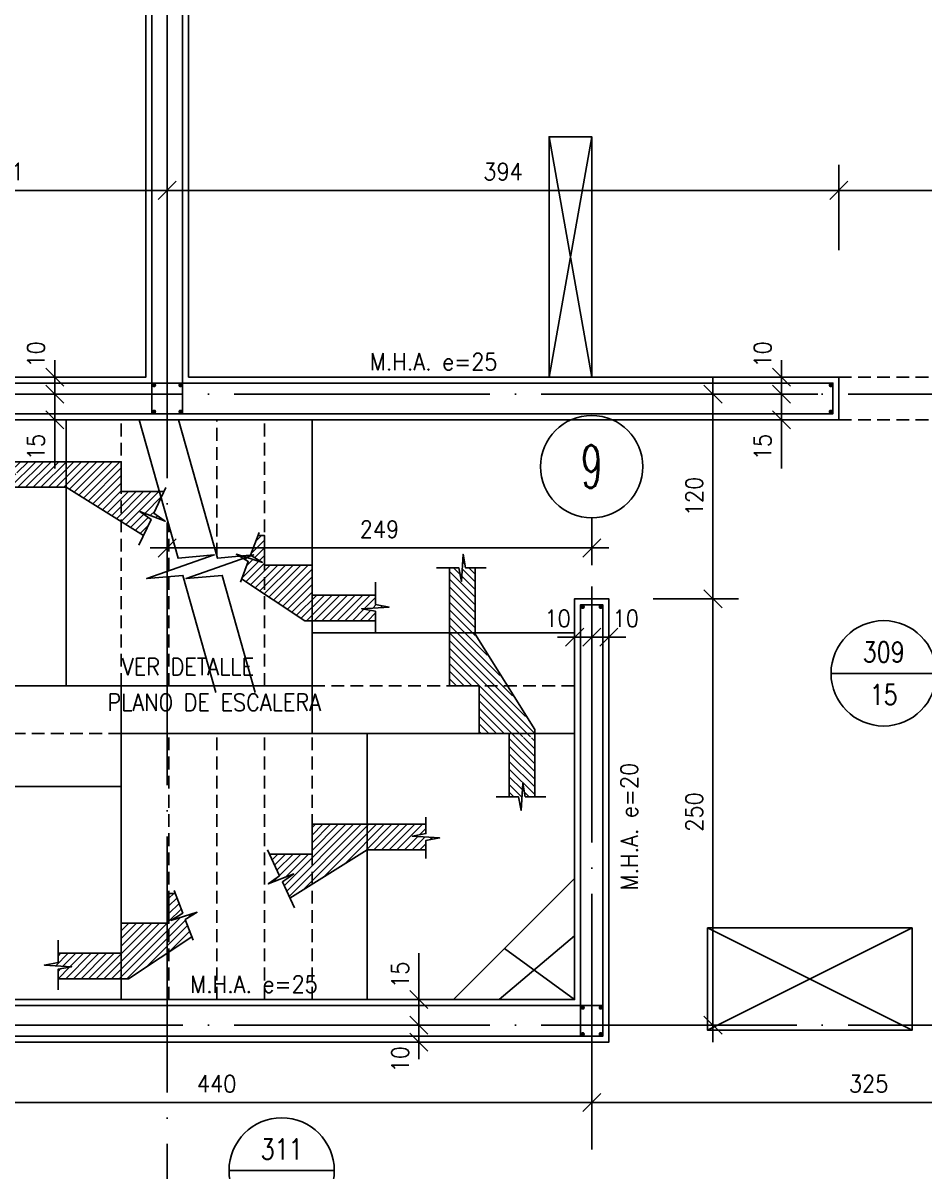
# Model space of a CAD drawing. Extents: x 2734 to 11344, y 4059 to 11529.
# Drawn here: x 5984 to 6512, y 5442 to 6115 of the extents above; entities that cross this region are included whole.
import ezdxf
from ezdxf.enums import TextEntityAlignment as Align

# ---------------------------------------------------------------- set-up
doc = ezdxf.new("R2010")
doc.units = 0
doc.header["$LTSCALE"] = 60
doc.header["$PDMODE"] = 1
doc.linetypes.add('EJES', pattern=[3, 2.5, -0.25, 0, -0.25])
doc.linetypes.add('HIDDEN2', pattern=[0.1875, 0.125, -0.0625])
doc.layers.get('0').update_dxf_attribs({"linetype": 'CONTINUOUS'})
doc.layers.get('DEFPOINTS').update_dxf_attribs({"linetype": 'CONTINUOUS'})
for name, color, linetype in [('CAJA', 1, 'CONTINUOUS'), ('CAJAP', 3, 'HIDDEN2'), ('COTAS', 3, 'CONTINUOUS'), ('CRUCES', 9, 'CONTINUOUS'), ('EJES', 1, 'EJES'), ('MALLA', 1, 'CONTINUOUS'), ('MUROS', 4, 'CONTINUOUS'), ('REFUERZOS', 3, 'HIDDEN2'), ('SECCION', 1, 'CONTINUOUS'), ('SHAFT', 1, 'CONTINUOUS'), ('TEXTOS', 2, 'CONTINUOUS'), ('VIGAS', 2, 'CONTINUOUS')]:
    doc.layers.add(name, color=color, linetype=linetype)
doc.layers.add('RLA-LOSAS', color=3, linetype='CONTINUOUS', lineweight=9)
doc.styles.add('COTAS', font='romans.shx', dxfattribs={"width": 0.9})
doc.styles.add('ROMANS', font='romans.shx', dxfattribs={"width": 0.9, "height": 10})
doc.dimstyles.new('50', dxfattribs={"dimtxt": 10, "dimasz": 1, "dimexe": 15, "dimexo": 0, "dimgap": 6, "dimtad": 1, "dimdec": 8, "dimdsep": 46, "dimtxsty": 'COTAS', "dimblk": '$COTA$', "dimcen": 0.09, "dimdle": 10, "dimclrd": 256, "dimclre": 256, "dimclrt": 2, "dimadec": 0, "dimazin": 0, "dimtfac": 1, "dimtdec": 8, "dimtmove": 0, "dimatfit": 2, "dimfxl": 35, "dimfxlon": 1, "dimtolj": 1, "dimarcsym": 0})

# ---------------------------------------------------------------- blocks, each defined once
blk = doc.blocks.new('$COTA$')
at = {"layer": 'COTAS'}
for p, q in [((0, -10), (0, 10)), ((10, 0), (-10, 0)), ((5.3, 5.3), (-5.3, -5.3))]:
    blk.add_line(p, q, dxfattribs=at)
blk = doc.blocks.new('*D34')
at = {"layer": 'COTAS', "lineweight": -2, "transparency": 16777216}
for p, q in [((5877.46, 5502.7), (5877.46, 5467.31)), ((6317.46, 5502.7), (6317.46, 5467.31)), ((5878.46, 5482.31), (6316.46, 5482.31))]:
    blk.add_line(p, q, dxfattribs=at)
at = {"layer": 'DEFPOINTS', "color": 0, "transparency": 16777216}
for p in [(5877.46, 5502.7), (6317.46, 5502.7), (6317.46, 5482.31)]:
    blk.add_point(p, dxfattribs=at)
at = {"layer": 'COTAS', "lineweight": -2, "transparency": 16777216, "rotation": 180}
blk.add_blockref('$COTA$', (5877.46, 5482.31), dxfattribs=at)
at = {"layer": 'COTAS', "lineweight": -2, "transparency": 16777216}
blk.add_blockref('$COTA$', (6317.46, 5482.31), dxfattribs=at)
at = {"layer": 'COTAS', "color": 2, "transparency": 16777216, "insert": (6097.46, 5493.31), "char_height": 10, "attachment_point": 5, "style": 'COTAS'}
blk.add_mtext('\\A1;440', dxfattribs=at)
blk = doc.blocks.new('*D36')
at = {"layer": 'COTAS', "lineweight": -2, "transparency": 16777216}
for p, q in [((6353.61, 5777.71), (6403.61, 5777.71)), ((6388.61, 5776.71), (6388.61, 5528.71)), ((6353.61, 5527.71), (6403.61, 5527.71))]:
    blk.add_line(p, q, dxfattribs=at)
at = {"layer": 'DEFPOINTS', "color": 0, "transparency": 16777216}
for p in [(6327.46, 5777.71), (6327.46, 5527.71), (6388.61, 5527.71)]:
    blk.add_point(p, dxfattribs=at)
at = {"layer": 'COTAS', "lineweight": -2, "transparency": 16777216}
for p, rotation in [((6388.61, 5777.71), 90), ((6388.61, 5527.71), 270)]:
    blk.add_blockref('$COTA$', p, dxfattribs=dict(at, rotation=rotation))
at = {"layer": 'COTAS', "color": 2, "transparency": 16777216, "insert": (6377.61, 5652.71), "char_height": 10, "attachment_point": 5, "rotation": 90, "style": 'COTAS'}
blk.add_mtext('\\A1;250', dxfattribs=at)
blk = doc.blocks.new('*D63')
at = {"layer": 'COTAS', "lineweight": -2, "transparency": 16777216}
for p, q in [((5877.46, 5982.23), (5877.46, 6032.23)), ((6068.46, 5982.23), (6068.46, 6032.23)), ((5878.46, 6017.23), (6067.46, 6017.23))]:
    blk.add_line(p, q, dxfattribs=at)
at = {"layer": 'DEFPOINTS', "color": 0, "transparency": 16777216}
for p in [(6068.46, 6017.23), (5877.46, 5972.07), (6068.46, 5972.4)]:
    blk.add_point(p, dxfattribs=at)
at = {"layer": 'COTAS', "lineweight": -2, "transparency": 16777216, "rotation": 180}
blk.add_blockref('$COTA$', (5877.46, 6017.23), dxfattribs=at)
at = {"layer": 'COTAS', "lineweight": -2, "transparency": 16777216}
blk.add_blockref('$COTA$', (6068.46, 6017.23), dxfattribs=at)
at = {"layer": 'COTAS', "color": 2, "transparency": 16777216, "insert": (5972.96, 6028.23), "char_height": 10, "attachment_point": 5, "style": 'COTAS'}
blk.add_mtext('\\A1;191', dxfattribs=at)
blk = doc.blocks.new('*D64')
at = {"layer": 'COTAS', "lineweight": -2, "transparency": 16777216}
for p, q in [((6068.46, 5982.23), (6068.46, 6032.23)), ((6462.46, 5982.23), (6462.46, 6032.23)), ((6069.46, 6017.23), (6461.46, 6017.23))]:
    blk.add_line(p, q, dxfattribs=at)
at = {"layer": 'DEFPOINTS', "color": 0, "transparency": 16777216}
for p in [(6462.46, 6017.23), (6068.46, 5972.4), (6462.46, 5974.4)]:
    blk.add_point(p, dxfattribs=at)
at = {"layer": 'COTAS', "lineweight": -2, "transparency": 16777216, "rotation": 180}
blk.add_blockref('$COTA$', (6068.46, 6017.23), dxfattribs=at)
at = {"layer": 'COTAS', "lineweight": -2, "transparency": 16777216}
blk.add_blockref('$COTA$', (6462.46, 6017.23), dxfattribs=at)
at = {"layer": 'COTAS', "color": 2, "transparency": 16777216, "insert": (6265.46, 6028.23), "char_height": 10, "attachment_point": 5, "style": 'COTAS'}
blk.add_mtext('\\A1;394', dxfattribs=at)
blk = doc.blocks.new('$EJE$')
at = {"color": 6}
blk.add_circle((0, 0), 30, dxfattribs=at)
at = {"color": 6, "style": 'COTAS', "width": 0.6}
blk.add_attdef('EJE', text='', height=25, dxfattribs=at).set_placement((0, 0), align=Align.MIDDLE)
blk = doc.blocks.new('*D141')
at = {"layer": 'COTAS', "lineweight": -2, "transparency": 16777216}
for p, q in [((6317.46, 5743.21), (6317.46, 5770.2)), ((6327.46, 5741.86), (6327.46, 5770.2)), ((6316.46, 5755.2), (6315.46, 5755.2)), ((6317.46, 5755.2), (6327.46, 5755.2)), ((6328.46, 5755.2), (6329.46, 5755.2))]:
    blk.add_line(p, q, dxfattribs=at)
at = {"layer": 'DEFPOINTS', "color": 0, "transparency": 16777216}
for p in [(6327.46, 5755.2), (6317.46, 5743.21), (6327.46, 5741.86)]:
    blk.add_point(p, dxfattribs=at)
at = {"layer": 'COTAS', "lineweight": -2, "transparency": 16777216}
blk.add_blockref('$COTA$', (6317.46, 5755.2), dxfattribs=at)
at = {"layer": 'COTAS', "lineweight": -2, "transparency": 16777216, "rotation": 180}
blk.add_blockref('$COTA$', (6327.46, 5755.2), dxfattribs=at)
at = {"layer": 'COTAS', "color": 2, "transparency": 16777216, "insert": (6337.46, 5766.2), "char_height": 10, "attachment_point": 5, "style": 'COTAS'}
blk.add_mtext('\\A1;10', dxfattribs=at)
blk = doc.blocks.new('*D148')
at = {"layer": 'COTAS', "lineweight": -2, "transparency": 16777216}
for p, q in [((6462.46, 5982.23), (6462.46, 6032.23)), ((6642.46, 5982.28), (6642.46, 6032.23)), ((6463.46, 6017.23), (6641.46, 6017.23))]:
    blk.add_line(p, q, dxfattribs=at)
at = {"layer": 'DEFPOINTS', "color": 0, "transparency": 16777216}
for p in [(6642.46, 6017.23), (6642.46, 5982.28), (6462.46, 5975.9)]:
    blk.add_point(p, dxfattribs=at)
at = {"layer": 'COTAS', "lineweight": -2, "transparency": 16777216, "rotation": 180}
blk.add_blockref('$COTA$', (6462.46, 6017.23), dxfattribs=at)
at = {"layer": 'COTAS', "lineweight": -2, "transparency": 16777216}
blk.add_blockref('$COTA$', (6642.46, 6017.23), dxfattribs=at)
at = {"layer": 'COTAS', "color": 2, "transparency": 16777216, "insert": (6552.46, 6028.23), "char_height": 10, "attachment_point": 5, "style": 'COTAS'}
blk.add_mtext('\\A1;180', dxfattribs=at)
blk = doc.blocks.new('*D153')
at = {"layer": 'COTAS', "lineweight": -2, "transparency": 16777216}
for p, q in [((6317.46, 5502.7), (6317.46, 5467.31)), ((6642.46, 5502.7), (6642.46, 5467.31)), ((6318.46, 5482.31), (6641.46, 5482.31))]:
    blk.add_line(p, q, dxfattribs=at)
at = {"layer": 'DEFPOINTS', "color": 0, "transparency": 16777216}
for p in [(6317.46, 5502.7), (6642.46, 5502.7), (6642.46, 5482.31)]:
    blk.add_point(p, dxfattribs=at)
at = {"layer": 'COTAS', "lineweight": -2, "transparency": 16777216, "rotation": 180}
blk.add_blockref('$COTA$', (6317.46, 5482.31), dxfattribs=at)
at = {"layer": 'COTAS', "lineweight": -2, "transparency": 16777216}
blk.add_blockref('$COTA$', (6642.46, 5482.31), dxfattribs=at)
at = {"layer": 'COTAS', "color": 2, "transparency": 16777216, "insert": (6479.96, 5493.31), "char_height": 10, "attachment_point": 5, "style": 'COTAS'}
blk.add_mtext('\\A1;325', dxfattribs=at)
blk = doc.blocks.new('*D163')
at = {"layer": 'COTAS', "lineweight": -2, "transparency": 16777216}
for p, q in [((6237.55, 5527.71), (6201.09, 5527.71)), ((6216.09, 5528.71), (6216.09, 5529.71)), ((6216.09, 5527.71), (6216.09, 5517.71)), ((6238.91, 5517.71), (6201.09, 5517.71)), ((6216.09, 5516.71), (6216.09, 5515.71))]:
    blk.add_line(p, q, dxfattribs=at)
at = {"layer": 'DEFPOINTS', "color": 0, "transparency": 16777216}
for p in [(6237.55, 5527.71), (6216.09, 5517.71), (6238.91, 5517.71)]:
    blk.add_point(p, dxfattribs=at)
at = {"layer": 'COTAS', "lineweight": -2, "transparency": 16777216}
for p, rotation in [((6216.09, 5527.71), 270), ((6216.09, 5517.71), 90)]:
    blk.add_blockref('$COTA$', p, dxfattribs=dict(at, rotation=rotation))
at = {"layer": 'COTAS', "color": 2, "transparency": 16777216, "insert": (6205.09, 5507.71), "char_height": 10, "attachment_point": 5, "rotation": 90, "style": 'COTAS'}
blk.add_mtext('\\A1;10', dxfattribs=at)
blk = doc.blocks.new('*D166')
at = {"layer": 'COTAS', "lineweight": -2, "transparency": 16777216}
for p, q in [((6451.58, 5907.71), (6413.76, 5907.71)), ((6428.76, 5908.71), (6428.76, 5909.71)), ((6428.76, 5897.71), (6428.76, 5907.71)), ((6450.22, 5897.71), (6413.76, 5897.71)), ((6428.76, 5896.71), (6428.76, 5895.71))]:
    blk.add_line(p, q, dxfattribs=at)
at = {"layer": 'DEFPOINTS', "color": 0, "transparency": 16777216}
for p in [(6428.76, 5907.71), (6451.58, 5907.71), (6450.22, 5897.71)]:
    blk.add_point(p, dxfattribs=at)
at = {"layer": 'COTAS', "lineweight": -2, "transparency": 16777216}
for p, rotation in [((6428.76, 5907.71), 270), ((6428.76, 5897.71), 90)]:
    blk.add_blockref('$COTA$', p, dxfattribs=dict(at, rotation=rotation))
at = {"layer": 'COTAS', "color": 2, "transparency": 16777216, "insert": (6417.76, 5921.06), "char_height": 10, "attachment_point": 5, "rotation": 90, "style": 'COTAS'}
blk.add_mtext('\\A1;10', dxfattribs=at)
blk = doc.blocks.new('*D202')
at = {"layer": 'COTAS', "lineweight": -2, "transparency": 16777216}
for p, q in [((6216.09, 5569.85), (6216.09, 5542.71)), ((6238.91, 5542.71), (6201.09, 5542.71)), ((6216.09, 5528.71), (6216.09, 5541.71)), ((6237.55, 5527.71), (6201.09, 5527.71))]:
    blk.add_line(p, q, dxfattribs=at)
at = {"layer": 'DEFPOINTS', "color": 0, "transparency": 16777216}
for p in [(6216.09, 5542.71), (6238.91, 5542.71), (6237.55, 5527.71)]:
    blk.add_point(p, dxfattribs=at)
at = {"layer": 'COTAS', "lineweight": -2, "transparency": 16777216}
for p, rotation in [((6216.09, 5542.71), 90), ((6216.09, 5527.71), 270)]:
    blk.add_blockref('$COTA$', p, dxfattribs=dict(at, rotation=rotation))
at = {"layer": 'COTAS', "color": 2, "transparency": 16777216, "insert": (6205.09, 5557.21), "char_height": 10, "attachment_point": 5, "rotation": 90, "style": 'COTAS'}
blk.add_mtext('\\A1;15', dxfattribs=at)
blk = doc.blocks.new('*D204')
at = {"layer": 'COTAS', "lineweight": -2, "transparency": 16777216}
for p, q in [((6068.46, 5806.57), (6068.46, 5822.52)), ((6317.46, 5806.57), (6317.46, 5822.52)), ((6316.46, 5807.52), (6069.46, 5807.52))]:
    blk.add_line(p, q, dxfattribs=at)
at = {"layer": 'DEFPOINTS', "color": 0, "transparency": 16777216}
for p in [(6068.46, 5807.52), (6068.46, 5806.57), (6317.46, 5806.57)]:
    blk.add_point(p, dxfattribs=at)
at = {"layer": 'COTAS', "lineweight": -2, "transparency": 16777216, "rotation": 180}
blk.add_blockref('$COTA$', (6068.46, 5807.52), dxfattribs=at)
at = {"layer": 'COTAS', "lineweight": -2, "transparency": 16777216}
blk.add_blockref('$COTA$', (6317.46, 5807.52), dxfattribs=at)
at = {"layer": 'COTAS', "color": 2, "transparency": 16777216, "insert": (6192.96, 5818.52), "char_height": 10, "attachment_point": 5, "style": 'COTAS'}
blk.add_mtext('\\A1;249', dxfattribs=at)
blk = doc.blocks.new('*D206')
at = {"layer": 'COTAS', "lineweight": -2, "transparency": 16777216}
for p, q in [((6307.46, 5741.86), (6307.46, 5770.2)), ((6317.46, 5743.21), (6317.46, 5770.2)), ((6306.46, 5755.2), (6305.46, 5755.2)), ((6317.46, 5755.2), (6307.46, 5755.2)), ((6318.46, 5755.2), (6319.46, 5755.2))]:
    blk.add_line(p, q, dxfattribs=at)
at = {"layer": 'DEFPOINTS', "color": 0, "transparency": 16777216}
for p in [(6307.46, 5755.2), (6317.46, 5743.21), (6307.46, 5741.86)]:
    blk.add_point(p, dxfattribs=at)
at = {"layer": 'COTAS', "lineweight": -2, "transparency": 16777216}
blk.add_blockref('$COTA$', (6307.46, 5755.2), dxfattribs=at)
at = {"layer": 'COTAS', "lineweight": -2, "transparency": 16777216, "rotation": 180}
blk.add_blockref('$COTA$', (6317.46, 5755.2), dxfattribs=at)
at = {"layer": 'COTAS', "color": 2, "transparency": 16777216, "insert": (6297.46, 5766.2), "char_height": 10, "attachment_point": 5, "style": 'COTAS'}
blk.add_mtext('\\A1;10', dxfattribs=at)
blk = doc.blocks.new('*D214')
at = {"layer": 'COTAS', "lineweight": -2, "transparency": 16777216}
for p, q in [((6450.22, 5897.71), (6413.76, 5897.71)), ((6428.76, 5896.71), (6428.76, 5883.71)), ((6452.26, 5882.71), (6413.76, 5882.71)), ((6428.76, 5854.09), (6428.76, 5882.71))]:
    blk.add_line(p, q, dxfattribs=at)
at = {"layer": 'DEFPOINTS', "color": 0, "transparency": 16777216}
for p in [(6450.22, 5897.71), (6428.76, 5882.71), (6452.26, 5882.71)]:
    blk.add_point(p, dxfattribs=at)
at = {"layer": 'COTAS', "lineweight": -2, "transparency": 16777216}
for p, rotation in [((6428.76, 5897.71), 90), ((6428.76, 5882.71), 270)]:
    blk.add_blockref('$COTA$', p, dxfattribs=dict(at, rotation=rotation))
at = {"layer": 'COTAS', "color": 2, "transparency": 16777216, "insert": (6417.76, 5866.73), "char_height": 10, "attachment_point": 5, "rotation": 90, "style": 'COTAS'}
blk.add_mtext('\\A1;15', dxfattribs=at)
blk = doc.blocks.new('LOSA')
at = {"color": 6, "linetype": 'Continuous'}
blk.add_line((-30.89, 0), (30.89, 0), dxfattribs=at)
at = {"color": 3, "linetype": 'Continuous'}
blk.add_circle((0, 0), 30.89, dxfattribs=at)
at = {"color": 2, "style": 'COTAS', "width": 0.8}
for tag, p in [('NUMERO', (0, 12.5)), ('E', (0, -12.5))]:
    blk.add_attdef(tag, text='', height=12, dxfattribs=at).set_placement(p, align=Align.MIDDLE)
at = {"layer": 'RLA-LOSAS', "style": 'COTAS', "flags": 1}
blk.add_attdef('DIRVER', text='', height=8.09, rotation=90, dxfattribs=at).set_placement((-30.45, 39.97), align=Align.MIDDLE)
at = {"layer": 'RLA-LOSAS', "linetype": 'ByBlock', "style": 'COTAS', "flags": 1}
blk.add_attdef('CUAVER', text='', height=8.09, rotation=90, dxfattribs=at).set_placement((-49.66, -4.86), align=Align.MIDDLE)
at = {"layer": 'RLA-LOSAS', "style": 'COTAS', "flags": 1}
blk.add_attdef('DIRHOR', text='', height=8.09, dxfattribs=at).set_placement((37.86, -29.26), align=Align.MIDDLE)
at = {"layer": 'RLA-LOSAS', "linetype": 'ByBlock', "style": 'COTAS', "flags": 1}
blk.add_attdef('CUAHOR', text='', height=8.09, dxfattribs=at).set_placement((-9.45, -47.67), align=Align.MIDDLE)
at = {"layer": 'RLA-LOSAS', "style": 'COTAS', "width": 0.7, "flags": 1}
blk.add_attdef('CONTRAFLECHA', text='', height=10, dxfattribs=at).set_placement((0, -67.5), align=Align.MIDDLE)
blk = doc.blocks.new('*D244')
at = {"layer": 'COTAS', "lineweight": -2, "transparency": 16777216}
for p, q in [((6025.24, 5907.71), (5987.43, 5907.71)), ((6002.43, 5908.71), (6002.43, 5909.71)), ((6002.43, 5897.71), (6002.43, 5907.71)), ((6023.88, 5897.71), (5987.43, 5897.71)), ((6002.43, 5896.71), (6002.43, 5895.71))]:
    blk.add_line(p, q, dxfattribs=at)
at = {"layer": 'DEFPOINTS', "color": 0, "transparency": 16777216}
for p in [(6002.43, 5907.71), (6025.24, 5907.71), (6023.88, 5897.71)]:
    blk.add_point(p, dxfattribs=at)
at = {"layer": 'COTAS', "lineweight": -2, "transparency": 16777216}
for p, rotation in [((6002.43, 5907.71), 270), ((6002.43, 5897.71), 90)]:
    blk.add_blockref('$COTA$', p, dxfattribs=dict(at, rotation=rotation))
at = {"layer": 'COTAS', "color": 2, "transparency": 16777216, "insert": (5991.43, 5921.06), "char_height": 10, "attachment_point": 5, "rotation": 90, "style": 'COTAS'}
blk.add_mtext('\\A1;10', dxfattribs=at)
blk = doc.blocks.new('*D245')
at = {"layer": 'COTAS', "lineweight": -2, "transparency": 16777216}
for p, q in [((6023.88, 5897.71), (5987.43, 5897.71)), ((6002.43, 5896.71), (6002.43, 5883.71)), ((6025.92, 5882.71), (5987.43, 5882.71)), ((6002.43, 5854.09), (6002.43, 5882.71))]:
    blk.add_line(p, q, dxfattribs=at)
at = {"layer": 'DEFPOINTS', "color": 0, "transparency": 16777216}
for p in [(6023.88, 5897.71), (6002.43, 5882.71), (6025.92, 5882.71)]:
    blk.add_point(p, dxfattribs=at)
at = {"layer": 'COTAS', "lineweight": -2, "transparency": 16777216}
for p, rotation in [((6002.43, 5897.71), 90), ((6002.43, 5882.71), 270)]:
    blk.add_blockref('$COTA$', p, dxfattribs=dict(at, rotation=rotation))
at = {"layer": 'COTAS', "color": 2, "transparency": 16777216, "insert": (5991.43, 5866.73), "char_height": 10, "attachment_point": 5, "rotation": 90, "style": 'COTAS'}
blk.add_mtext('\\A1;15', dxfattribs=at)
blk = doc.blocks.new('*D246')
at = {"layer": 'COTAS', "lineweight": -2, "transparency": 16777216}
for p, q in [((6353.61, 5897.71), (6403.61, 5897.71)), ((6388.61, 5778.71), (6388.61, 5896.71)), ((6353.61, 5777.71), (6403.61, 5777.71))]:
    blk.add_line(p, q, dxfattribs=at)
at = {"layer": 'DEFPOINTS', "color": 0, "transparency": 16777216}
for p in [(6353.61, 5897.71), (6388.61, 5897.71), (6353.61, 5777.71)]:
    blk.add_point(p, dxfattribs=at)
at = {"layer": 'COTAS', "lineweight": -2, "transparency": 16777216}
for p, rotation in [((6388.61, 5897.71), 90), ((6388.61, 5777.71), 270)]:
    blk.add_blockref('$COTA$', p, dxfattribs=dict(at, rotation=rotation))
at = {"layer": 'COTAS', "color": 2, "transparency": 16777216, "insert": (6377.61, 5837.71), "char_height": 10, "attachment_point": 5, "rotation": 90, "style": 'COTAS'}
blk.add_mtext('\\A1;120', dxfattribs=at)

msp = doc.modelspace()

# ---------------------------------------------------------------- hatches: boundary and pattern name
at = {"layer": 'SECCION'}
h = msp.add_hatch(dxfattribs=at)
h.set_pattern_fill('ANSI31', color=9)
h.set_pattern_definition([(45, (-114726.9315, -71005.0008), (-2.24506403, 2.24506403), [])])
h.paths.add_polyline_path([(6009.15391292, 5843.11697482), (6009.15391292, 5858.11697482), (6041.45585631, 5858.11697482), (6041.45585631, 5822.92826019)])
h.paths.add_polyline_path([(5974.68267339, 5852.61697482), (5974.68267339, 5858.11697482), (6009.15391292, 5858.11697482), (6009.15391292, 5843.11697482), (5974.68267339, 5843.11697482), (5974.68267339, 5848.61697482), (5966.68267339, 5850.11697482), (5982.68267339, 5851.11697482)])
h.paths.add_polyline_path([(6066.49854055, 5840.61697482), (6060.59057828, 5827.89003778), (6067.21528044, 5823.16105045), (6052.28165903, 5828.99088334), (6058.9063612, 5824.261896), (6054.50214493, 5814.77432981), (6041.45585631, 5822.92826019), (6041.45585631, 5840.61697482)])
h = msp.add_hatch(dxfattribs=at)
h.set_pattern_fill('ANSI31', color=9)
h.set_pattern_definition([(45, (-3412.9374, -1005.3148), (-2.245064, 2.245064), [])])
h.paths.add_polyline_path([(6112.03259617, 5789.34290631), (6115.92415618, 5799.59364378), (6108.9773685, 5803.83535816), (6124.29062891, 5799.09151419), (6117.34384122, 5803.33322857), (6121.73201107, 5814.89208334), (6125.45585631, 5814.89208334), (6125.45585631, 5797.39208334), (6153.45585631, 5797.39208334), (6153.45585631, 5779.89208334), (6190.56190981, 5779.89208334), (6190.56190981, 5774.39208334), (6198.56190981, 5772.89208334), (6182.56190981, 5771.89208334), (6190.56190981, 5770.39208334), (6190.56190981, 5764.89208334), (6149.15391292, 5764.89208334)])
h = msp.add_hatch(dxfattribs=at)
h.set_pattern_fill('ANSI31', color=9, angle=90)
h.set_pattern_definition([(135, (1503.361, -5), (-2.245064, -2.245064), [])])
h.paths.add_polyline_path([(6249.0070609, 5795.87691061), (6243.5070609, 5795.87691061), (6242.0070609, 5803.87691061), (6241.0070609, 5787.87691061), (6239.5070609, 5795.87691061), (6234.0070609, 5795.87691061), (6234.0070609, 5757.70691493), (6249.0070609, 5757.70691493)])
h.paths.add_polyline_path([(6249.0070609, 5756.00885833), (6249.0070609, 5757.70691493), (6234.0070609, 5757.70691493), (6234.0070609, 5726.70691493), (6251.5070609, 5726.70691493), (6267.32077552, 5726.70691493)])
h.paths.add_polyline_path([(6251.5070609, 5698.70691493), (6269.0070609, 5698.70691493), (6269.0070609, 5696.70691493), (6269.3373941, 5696.70691493), (6284.0070609, 5696.20691493), (6284.0070609, 5700.00885833), (6267.32077552, 5726.70691493), (6251.5070609, 5726.70691493)])
h.paths.add_polyline_path([(6278.5070609, 5661.60086144), (6284.0070609, 5661.60086144), (6284.0070609, 5696.70691493), (6269.0070609, 5696.70691493), (6269.0070609, 5661.60086144), (6274.5070609, 5661.60086144), (6276.0070609, 5653.60086144), (6277.0070609, 5669.60086144)])
h = msp.add_hatch(dxfattribs=at)
h.set_pattern_fill('ANSI31', color=9)
h.set_pattern_definition([(45, (-114751.464, -71217.6046), (-2.24506403, 2.24506403), [])])
h.paths.add_polyline_path([(6185.75779971, 5630.51314103), (6185.75779971, 5645.51314103), (6153.45585631, 5645.51314103), (6153.45585631, 5610.32442641)])
h.paths.add_polyline_path([(6220.22903924, 5640.01314103), (6220.22903924, 5645.51314103), (6185.75779971, 5645.51314103), (6185.75779971, 5630.51314103), (6220.22903924, 5630.51314103), (6220.22903924, 5636.01314103), (6228.22903924, 5637.51314103), (6212.22903924, 5638.51314103)])
h.paths.add_polyline_path([(6128.41317207, 5628.01314103), (6134.32113435, 5615.286204), (6127.69643218, 5610.55721666), (6142.6300536, 5616.38704955), (6136.00535143, 5611.65806221), (6140.4095677, 5602.17049602), (6153.45585631, 5610.32442641), (6153.45585631, 5628.01314103)])
h = msp.add_hatch(dxfattribs=at)
h.set_pattern_fill('ANSI31', color=9)
h.set_pattern_definition([(45, (-3437.47, -1215.2493), (-2.245064, 2.245064), [])])
h.paths.add_polyline_path([(6082.87911646, 5579.40839652), (6078.98755644, 5589.65913399), (6085.93434413, 5593.90084837), (6070.62108372, 5589.1570044), (6077.56787141, 5593.39871878), (6073.17970156, 5604.95757355), (6069.45585631, 5604.95757355), (6069.45585631, 5587.45757355), (6041.45585631, 5587.45757355), (6041.45585631, 5569.95757355), (6004.34980282, 5569.95757355), (6004.34980282, 5564.45757355), (5996.34980282, 5562.95757355), (6012.34980282, 5561.95757355), (6004.34980282, 5560.45757355), (6004.34980282, 5554.95757355), (6045.75779971, 5554.95757355)])

# ---------------------------------------------------------------- linework, layer by layer
at = {"layer": 'CAJA'}
msp.add_line((6307.45585631, 5732.70691493), (6307.45585631, 5747.70691493), dxfattribs=at)
at = {"layer": 'CAJAP'}
for p, q in [((6041.45585631, 5726.70691493), (6041.45585631, 5882.70691493)), ((6097.45585631, 5802.94664634), (6097.45585631, 5882.70691493)), ((6125.45585631, 5726.70691493), (6125.45585631, 5882.70691493)), ((6069.45585631, 5726.70691493), (6069.45585631, 5820.39690654)), ((6153.45585631, 5726.70691493), (6307.45585631, 5726.70691493)), ((6041.45585631, 5698.70691493), (5887.45585631, 5698.70691493)), ((6069.45585631, 5542.70691493), (6069.45585631, 5698.70691493)), ((6097.45585631, 5542.70691493), (6097.45585631, 5698.70691493)), ((6125.45585631, 5542.70691493), (6125.45585631, 5698.70691493)), ((6153.45585631, 5542.70691493), (6153.45585631, 5698.70691493))]:
    msp.add_line(p, q, dxfattribs=at)
at = {"layer": 'CRUCES'}
for p, q in [((6317.45585631, 6048.70691493), (6292.45585631, 5907.70691493)), ((6317.45585631, 5907.70691493), (6292.45585631, 6048.70691493)), ((6385.45585631, 5524.70691493), (6505.45585631, 5584.70691493)), ((6385.45585631, 5584.70691493), (6505.45585631, 5524.70691493)), ((6307.45585631, 5579.99073973), (6263.0768619, 5542.70691493)), ((6266.37332647, 5572.62438509), (6307.45585631, 5542.70691493))]:
    msp.add_line(p, q, dxfattribs=at)
for points in [[(6096.9369058, 5722.72899131), (6077.59798034, 5791.45971915), (6056.3983248, 5789.56938681), (6095.96460089, 5803.4186852), (6074.76494535, 5801.52835286), (6051.92354368, 5882.70691493)], [(6120.02688532, 5722.72899131), (6100.68795985, 5791.45971915), (6079.48830431, 5789.56938681), (6119.05458041, 5803.4186852), (6097.85492486, 5801.52835286), (6075.0135232, 5882.70691493)]]:
    msp.add_lwpolyline(points, dxfattribs=at)
at = {"layer": 'EJES'}
for points in [[(6068.45585631, 4407.70691493), (6068.45585631, 6873.70691493)], [(3946.45585631, 5897.70691493), (7044.95585631, 5897.70691493)], [(6317.45585631, 5454.78368837), (6317.45585631, 5825.23172331)], [(3946.45585631, 5527.70691493), (7044.95585631, 5527.70691493)]]:
    msp.add_lwpolyline(points, dxfattribs=at)
at = {"layer": 'MALLA'}
for p, q in [((6077.45585631, 5904.20691493), (6059.45585631, 5904.20691493)), ((6059.45585631, 5904.20691493), (6077.45585631, 5904.20691493)), ((6059.45585631, 5904.20691493), (6059.45585631, 5886.20691493)), ((6077.45585631, 5904.20691493), (6077.45585631, 5886.20691493)), ((6310.95585631, 5539.20691493), (6323.95585631, 5539.20691493)), ((6310.95585631, 5539.20691493), (6310.95585631, 5521.20691493))]:
    msp.add_line(p, q, dxfattribs=at)
msp.add_lwpolyline([(5870.95585631, 5891.20691493), (5870.95585631, 5534.20691493), (5674.95585631, 5534.20691493), (5674.95585631, 5521.20691493), (6323.95585631, 5521.20691493), (6323.95585631, 5774.20691493), (6310.95585631, 5774.20691493), (6310.95585631, 5539.20691493), (5883.95585631, 5539.20691493), (5883.95585631, 5886.20691493), (6458.95585631, 5886.20691493), (6458.95585631, 5904.20691493), (6077.45585631, 5904.20691493), (6077.45585631, 6425.20691493), (6059.45585631, 6425.20691493), (6059.45585631, 5904.20691493), (5674.95585631, 5904.20691493), (5674.95585631, 5891.20691493)], close=True, dxfattribs=at)
at = {"layer": 'MALLA', "const_width": 1.25}
for points in [[(6060.08085631, 5902.95691493, -1), (6061.33085631, 5902.95691493, -1)], [(6060.08085631, 5902.95691493, -1), (6061.33085631, 5902.95691493, -1)], [(6075.58085631, 5902.95691493, -1), (6076.83085631, 5902.95691493, -1)], [(6075.58085631, 5902.95691493, -1), (6076.83085631, 5902.95691493, -1)], [(6457.08085631, 5902.95691493, -1), (6458.33085631, 5902.95691493, -1)], [(6060.08085631, 5887.45691493, -1), (6061.33085631, 5887.45691493, -1)], [(6075.58085631, 5887.45691493, -1), (6076.83085631, 5887.45691493, -1)], [(6457.08085631, 5887.45691493, -1), (6458.33085631, 5887.45691493, -1)], [(6311.58085631, 5772.95691493, -1), (6312.83085631, 5772.95691493, -1)], [(6322.08085631, 5772.95691493, -1), (6323.33085631, 5772.95691493, -1)], [(6311.58085631, 5537.95691493, -1), (6312.83085631, 5537.95691493, -1)], [(6322.08085631, 5537.95691493, -1), (6323.33085631, 5537.95691493, -1)], [(6311.58085631, 5522.45691493, -1), (6312.83085631, 5522.45691493, -1)], [(6322.08085631, 5522.45691493, -1), (6323.33085631, 5522.45691493, -1)]]:
    msp.add_lwpolyline(points, format="xyb", close=True, dxfattribs=at)
at = {"layer": 'MUROS'}
msp.add_lwpolyline([(5867.45585631, 5887.70691493), (5867.45585631, 5537.70691493), (5671.45585631, 5537.70691493), (5671.45585631, 5517.70691493), (6327.45585631, 5517.70691493), (6327.45585631, 5777.70691493), (6307.45585631, 5777.70691493), (6307.45585631, 5542.70691493), (5887.45585631, 5542.70691493), (5887.45585631, 5882.70691493), (6462.45585631, 5882.70691493), (6462.45585631, 5907.70691493), (6080.95585631, 5907.70691493), (6080.95585631, 6428.70691493), (6055.95585631, 6428.70691493), (6055.95585631, 5907.70691493), (5671.45585631, 5907.70691493), (5671.45585631, 5887.70691493)], close=True, dxfattribs=at)
at = {"layer": 'REFUERZOS'}
for p, q in [((6627.45585631, 5907.70691493), (6462.45585631, 5907.70691493)), ((6627.45585631, 5882.61045224), (6462.45585631, 5882.61045224))]:
    msp.add_line(p, q, dxfattribs=at)
at = {"layer": 'SECCION'}
for points in [[(5974.68267339, 5858.11697482), (6041.45585631, 5858.11697482), (6041.45585631, 5840.61697482), (6066.49854055, 5840.61697482)], [(5974.68267339, 5843.11697482), (6009.15391292, 5843.11697482), (6054.50214493, 5814.77432981)], [(6190.56190981, 5779.89208334), (6153.45585631, 5779.89208334), (6153.45585631, 5797.39208334), (6125.45585631, 5797.39208334), (6125.45585631, 5814.89208334), (6121.73201107, 5814.89208334)], [(6269.0070609, 5661.60086144), (6269.0070609, 5698.70691493), (6251.5070609, 5698.70691493), (6251.5070609, 5726.70691493), (6234.0070609, 5726.70691493), (6234.0070609, 5795.87691061)], [(6284.0070609, 5661.60086144), (6284.0070609, 5701.00885833), (6249.0070609, 5757.00885833), (6249.0070609, 5795.87691061)], [(6190.56190981, 5764.89208334), (6149.15391292, 5764.89208334), (6112.03259617, 5789.34290631)], [(6220.22903924, 5645.51314103), (6153.45585631, 5645.51314103), (6153.45585631, 5628.01314103), (6128.41317207, 5628.01314103)], [(6220.22903924, 5630.51314103), (6185.75779971, 5630.51314103), (6140.4095677, 5602.17049602)], [(6004.34980282, 5569.95757355), (6041.45585631, 5569.95757355), (6041.45585631, 5587.45757355), (6069.45585631, 5587.45757355), (6069.45585631, 5604.95757355), (6073.17970156, 5604.95757355)], [(6004.34980282, 5554.95757355), (6045.75779971, 5554.95757355), (6082.87911646, 5579.40839652)]]:
    msp.add_lwpolyline(points, dxfattribs=at)
at = {"layer": 'SECCION', "color": 9}
for points in [[(6067.63971932, 5843.07530302), (6060.59057828, 5827.89003778), (6067.21528044, 5823.16105045), (6052.28165903, 5828.99088334), (6058.9063612, 5824.261896), (6051.85722016, 5809.07663076)], [(6122.38650792, 5816.61609), (6117.34384122, 5803.33322857), (6124.29062891, 5799.09151419), (6108.9773685, 5803.83535816), (6115.92415618, 5799.59364378), (6111.33016285, 5787.49263045)], [(6255.59704506, 5795.87691061), (6243.5070609, 5795.87691061), (6242.0070609, 5803.87691061), (6241.0070609, 5787.87691061), (6239.5070609, 5795.87691061), (6226.40882929, 5795.87691061)], [(6190.56190981, 5758.30209917), (6190.56190981, 5770.39208334), (6182.56190981, 5771.89208334), (6198.56190981, 5772.89208334), (6190.56190981, 5774.39208334), (6190.56190981, 5787.49031495)], [(6290.59704506, 5661.60086144), (6278.5070609, 5661.60086144), (6277.0070609, 5669.60086144), (6276.0070609, 5653.60086144), (6274.5070609, 5661.60086144), (6261.40882929, 5661.60086144)], [(6220.22903924, 5625.51314103), (6220.22903924, 5636.01314103), (6228.22903924, 5637.51314103), (6212.22903924, 5638.51314103), (6220.22903924, 5640.01314103), (6220.22903924, 5649.75516515)], [(6127.27199331, 5630.47146923), (6134.32113435, 5615.286204), (6127.69643218, 5610.55721666), (6142.6300536, 5616.38704955), (6136.00535143, 5611.65806221), (6143.05449247, 5596.47279698)], [(6072.52520471, 5606.68158021), (6077.56787141, 5593.39871878), (6070.62108372, 5589.1570044), (6085.93434413, 5593.90084837), (6078.98755644, 5589.65913399), (6083.58154978, 5577.55812067)], [(6004.34980282, 5548.36758938), (6004.34980282, 5560.45757355), (6012.34980282, 5561.95757355), (5996.34980282, 5562.95757355), (6004.34980282, 5564.45757355), (6004.34980282, 5577.55580516)]]:
    msp.add_lwpolyline(points, dxfattribs=at)
at = {"layer": 'SHAFT'}
for points in [[(6317.45585631, 5907.70691493), (6292.45585631, 5907.70691493), (6292.45585631, 6048.70691493), (6317.45585631, 6048.70691493)], [(6307.45585631, 5542.70691493), (6307.45585631, 5613.70691493), (6236.45585631, 5542.70691493)], [(6385.45585631, 5584.70691493), (6505.45585631, 5584.70691493), (6505.45585631, 5524.70691493), (6385.45585631, 5524.70691493)]]:
    msp.add_lwpolyline(points, close=True, dxfattribs=at)
at = {"layer": 'VIGAS'}
for p, q in [((6009.15391292, 5726.70691493), (6009.15391292, 5882.70691493)), ((6153.45585631, 5726.70691493), (6153.45585631, 5882.70691493)), ((6153.45585631, 5757.70691493), (6307.45585631, 5757.70691493)), ((5887.45585631, 5726.70691493), (6041.45585631, 5726.70691493)), ((6041.45585631, 5726.70691493), (6153.45585631, 5726.70691493)), ((6041.45585631, 5698.70691493), (6041.45585631, 5726.70691493)), ((6153.45585631, 5698.70691493), (6153.45585631, 5726.70691493)), ((6041.45585631, 5542.70691493), (6041.45585631, 5698.70691493)), ((6041.45585631, 5698.70691493), (6153.45585631, 5698.70691493)), ((6153.45585631, 5698.70691493), (6307.45585631, 5698.70691493)), ((6185.75779971, 5542.70691493), (6185.75779971, 5698.70691493)), ((5887.45585631, 5667.70691493), (6041.45585631, 5667.70691493))]:
    msp.add_line(p, q, dxfattribs=at)

# ---------------------------------------------------------------- block references
for name, p, values in [('$EJE$', (6317.45585631, 5855.23172331), {'EJE': '9'}), ('LOSA', (6488.75608491, 5734.00871237), {'NUMERO': '309', 'E': '15'}), ('LOSA', (6135.56172369, 5442.49665451), {'NUMERO': '311', 'E': '15'})]:
    msp.add_blockref(name, p).add_auto_attribs(values)

# ---------------------------------------------------------------- texts
at = {"layer": 'TEXTOS', "style": 'ROMANS', "width": 0.9}
for s, p in [('M.H.A. e=25', (6224.7833133, 5916.70691493)), ('VER DETALLE  ', (6086.74570664, 5737.868012)), (' PLANO DE ESCALERA', (6092.92107738, 5716.98119852)), ('M.H.A. e=25', (6119.36834038, 5551.71350563))]:
    msp.add_text(s, height=10, dxfattribs=at).set_placement(p, align=Align.MIDDLE)
msp.add_text('M.H.A. e=20', height=10, rotation=90, dxfattribs=at).set_placement((6339.45585631, 5644.16166593), align=Align.MIDDLE)

# ---------------------------------------------------------------- dimensions: what is measured, and where the dimension line sits
at = {"layer": 'COTAS'}
for base, p1, p2, picture, middle in [((6068.4558563143, 6017.2344090487), (5877.4558563143, 5972.0705020659), (6068.4558563143, 5972.397539949), '*D63', (5972.9558563143, 6028.2344090487)), ((6462.4558563143, 6017.2344090487), (6068.4558563143, 5972.397539949), (6462.4558563143, 5974.397539949), '*D64', (6265.4558563143, 6028.2344090487)), ((6317.4558563143, 5482.3140779165), (5877.4558563143, 5502.6974964591), (6317.4558563143, 5502.6974964591), '*D34', (6097.4558563143, 5493.3140779165))]:
    dim = msp.add_linear_dim(base=base, p1=p1, p2=p2, dimstyle='50', override={"dimtmove": 1}, dxfattribs=at)
    dim.commit()
    dim.dimension.update_dxf_attribs({"geometry": picture, "text_midpoint": middle})
for base, p1, p2, picture, middle in [((6642.4558563143, 6017.2344090487), (6462.4558563143, 5975.897539949), (6642.4558563143, 5982.2824268815), '*D148', (6552.4558563143, 6028.2344090487)), ((6068.4558563143, 5807.5242157274), (6317.4558563143, 5806.5731736584), (6068.4558563143, 5806.5731736584), '*D204', (6192.9558563143, 5818.5242157274)), ((6642.4558563143, 5482.3140779165), (6317.4558563143, 5502.6974964591), (6642.4558563143, 5502.6974964591), '*D153', (6479.9558563143, 5493.3140779165))]:
    dim = msp.add_linear_dim(base=base, p1=p1, p2=p2, dimstyle='50', dxfattribs=at)
    dim.commit()
    dim.dimension.update_dxf_attribs({"geometry": picture, "text_midpoint": middle})
for base, p1, p2, angle, picture, middle in [((6002.4261210076, 5907.7069149326), (6023.8826195493, 5897.7069149326), (6025.2404071194, 5907.7069149326), 90, '*D244', (6002.4261210076, 5921.0605936406)), ((6428.7623684454, 5907.7069149326), (6450.2188669871, 5897.7069149326), (6451.5766545571, 5907.7069149326), 90, '*D166', (6428.7623684454, 5921.0605936406)), ((6002.4261210076, 5882.7069149326), (6023.8826195493, 5897.7069149326), (6025.9193009044, 5882.7069149326), 270, '*D245', (6002.4261210076, 5866.7328299929)), ((6428.7623684454, 5882.7069149326), (6450.2188669871, 5897.7069149326), (6452.2555483422, 5882.7069149326), 270, '*D214', (6428.7623684454, 5866.7328299929)), ((6307.4558563143, 5755.1985667262), (6317.4558563143, 5743.2134438959), (6307.4558563143, 5741.8556563258), 180, '*D206', (6297.4558563143, 5755.1985667262)), ((6216.0918345305, 5542.7069149326), (6237.5483330722, 5527.7069149326), (6238.9061206423, 5542.7069149326), 90, '*D202', (6216.0918345305, 5557.2068539744)), ((6216.0918345305, 5517.7069149326), (6237.5483330722, 5527.7069149326), (6238.9061206423, 5517.7069149326), 270, '*D163', (6216.0918345305, 5507.7069149326))]:
    dim = msp.add_linear_dim(base=base, p1=p1, p2=p2, angle=angle, dimstyle='50', override={"dimtmove": 1}, dxfattribs=at)
    dim.commit()
    dim.dimension.update_dxf_attribs({"geometry": picture, "text_midpoint": middle, "dimtype": 160})
for base, p1, p2, picture, middle in [((6388.6137669525, 5897.7069149326), (6353.6137669525, 5777.7069149326), (6353.6137669525, 5897.7069149326), '*D246', (6377.6137669525, 5837.7069149326)), ((6388.6137669525, 5527.7069149326), (6327.4558563143, 5777.7069149326), (6327.4558563143, 5527.7069149326), '*D36', (6377.6137669525, 5652.7069149326))]:
    dim = msp.add_linear_dim(base=base, p1=p1, p2=p2, angle=90, dimstyle='50', dxfattribs=at)
    dim.commit()
    dim.dimension.update_dxf_attribs({"geometry": picture, "text_midpoint": middle})
dim = msp.add_linear_dim(base=(6327.4558563143, 5755.1985667262), p1=(6317.4558563143, 5743.2134438959), p2=(6327.4558563143, 5741.8556563258), dimstyle='50', override={"dimtmove": 1}, dxfattribs=at)
dim.commit()
dim.dimension.update_dxf_attribs({"geometry": '*D141', "text_midpoint": (6337.4558563143, 5755.1985667262), "dimtype": 160})

doc.saveas('drawing.dxf')
